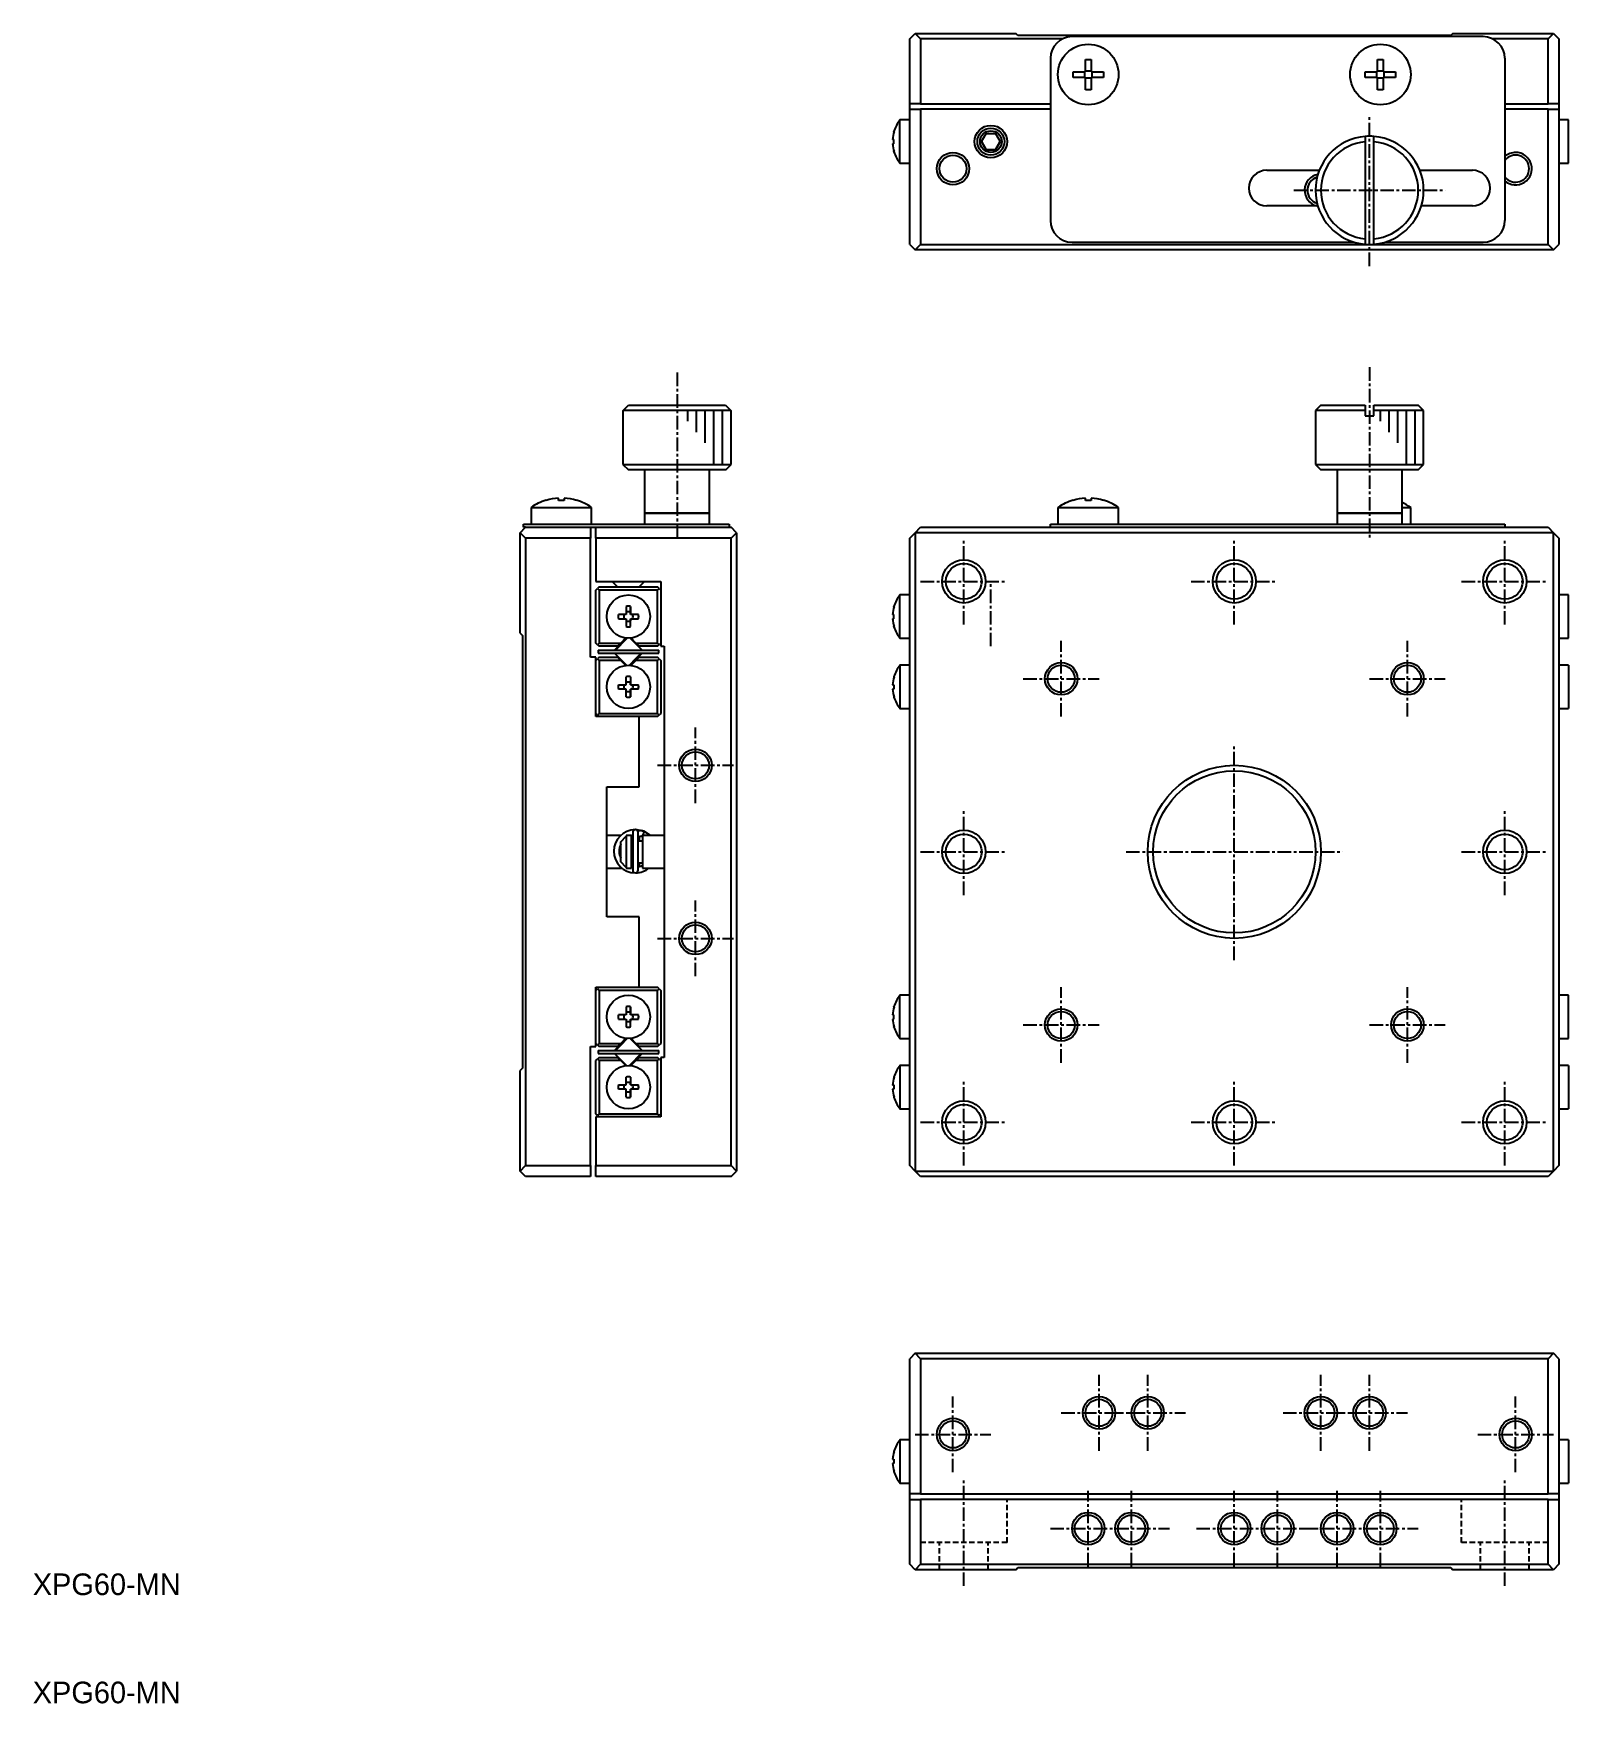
# Model space of a CAD drawing. Extents: x 10 to 267, y 10 to 164.
# Drawn here: x 10.1 to 151.9, y 10 to 164.4 of the extents above; entities that cross this region are included whole.
import ezdxf

# ---------------------------------------------------------------- set-up
doc = ezdxf.new("R2010")
doc.units = 0
doc.linetypes.add('CENTER', pattern=[2, 1.25, -0.25, 0.25, -0.25])
doc.linetypes.add('DASHED', pattern=[0.75, 0.5, -0.25])
doc.layers.get('0').update_dxf_attribs({"linetype": 'CONTINUOUS'})
doc.layers.add('CENTER', color=1, linetype='CENTER')
doc.styles.get("Standard").update_dxf_attribs({"font": 'FGP教科書体NT-M'})

msp = doc.modelspace()

# ---------------------------------------------------------------- linework, layer by layer
at = {"color": 7, "linetype": 'CONTINUOUS'}
for p, q in [((91.05, 163.85), (91.55, 164.35)), ((91.05, 157.85), (91.05, 163.85)), ((91.55, 164.35), (92.05, 163.85)), ((91.55, 164.35), (100.85, 164.35)), ((92.05, 163.85), (92.05, 157.85)), ((105.17, 163.85), (92.05, 163.85)), ((101.05, 164.15), (100.85, 164.35)), ((141.05, 164.15), (101.05, 164.15)), ((144.05, 164.05), (106.05, 164.05)), ((141.25, 164.35), (141.05, 164.15)), ((141.25, 164.35), (150.55, 164.35)), ((150.05, 163.85), (144.92, 163.85)), ((150.05, 163.85), (150.55, 164.35)), ((150.05, 157.85), (150.05, 163.85)), ((150.55, 164.35), (151.05, 163.85)), ((151.05, 163.85), (151.05, 157.85)), ((104.05, 162.05), (104.05, 147.05)), ((106.15, 160.81), (107.29, 160.81)), ((106.15, 160.29), (106.15, 160.81)), ((107.22, 160.29), (107.22, 160.81)), ((107.29, 161.95), (107.81, 161.95)), ((107.29, 160.81), (107.29, 161.95)), ((107.29, 160.88), (107.81, 160.88)), ((107.81, 161.95), (107.81, 160.81)), ((107.81, 160.81), (108.95, 160.81)), ((107.88, 160.81), (107.88, 160.29)), ((108.95, 160.81), (108.95, 160.29)), ((133.15, 160.81), (134.29, 160.81)), ((133.15, 160.29), (133.15, 160.81)), ((134.22, 160.29), (134.22, 160.81)), ((134.29, 161.95), (134.81, 161.95)), ((134.29, 160.81), (134.29, 161.95)), ((134.29, 160.88), (134.81, 160.88)), ((134.81, 161.95), (134.81, 160.81)), ((134.81, 160.81), (135.95, 160.81)), ((134.88, 160.81), (134.88, 160.29)), ((135.95, 160.81), (135.95, 160.29)), ((146.05, 162.05), (146.05, 147.05)), ((107.29, 160.29), (106.15, 160.29)), ((107.29, 159.15), (107.29, 160.29)), ((107.81, 160.22), (107.29, 160.22)), ((107.81, 159.15), (107.29, 159.15)), ((107.81, 160.29), (107.81, 159.15)), ((108.95, 160.29), (107.81, 160.29)), ((134.29, 160.29), (133.15, 160.29)), ((134.29, 159.15), (134.29, 160.29)), ((134.81, 160.22), (134.29, 160.22)), ((134.81, 159.15), (134.29, 159.15)), ((134.81, 160.29), (134.81, 159.15)), ((135.95, 160.29), (134.81, 160.29)), ((92.05, 157.85), (91.05, 157.85)), ((91.05, 157.35), (91.05, 157.85)), ((92.05, 157.85), (104.05, 157.85)), ((146.05, 157.85), (150.05, 157.85)), ((151.05, 157.85), (150.05, 157.85)), ((151.05, 157.85), (151.05, 157.35)), ((90.15, 152.35), (90.15, 156.35)), ((91.05, 156.35), (90.15, 156.35)), ((91.05, 144.85), (91.05, 157.35)), ((91.05, 157.35), (92.05, 157.35)), ((104.05, 157.35), (92.05, 157.35)), ((92.05, 157.35), (92.05, 144.85)), ((150.05, 157.35), (146.05, 157.35)), ((150.05, 144.85), (150.05, 157.35)), ((150.05, 157.35), (151.05, 157.35)), ((151.05, 157.35), (151.05, 144.85)), ((151.94, 156.35), (151.05, 156.35)), ((151.94, 152.35), (151.94, 156.35)), ((89.59, 154.55), (89.46, 154.55)), ((89.59, 155.28), (89.59, 155.3)), ((89.59, 154.15), (89.59, 154.55)), ((97.68, 154.35), (98.11, 155.1)), ((98.11, 155.1), (98.98, 155.1)), ((98.98, 155.1), (99.41, 154.35)), ((133.15, 154.84), (133.15, 154.33)), ((133.95, 154.33), (133.95, 154.84)), ((89.46, 154.15), (89.59, 154.15)), ((89.59, 153.4), (89.59, 153.42)), ((98.11, 153.6), (97.68, 154.35)), ((97.68, 154.35), (98.11, 153.6)), ((98.98, 153.6), (98.11, 153.6)), ((98.11, 153.6), (98.98, 153.6)), ((99.41, 154.35), (98.98, 153.6)), ((98.98, 153.6), (99.41, 154.35)), ((133.15, 154.33), (133.15, 145.37)), ((133.95, 145.37), (133.95, 154.33)), ((90.15, 152.35), (91.05, 152.35)), ((124.05, 151.7), (128.9, 151.7)), ((138.19, 151.7), (143.05, 151.7)), ((151.05, 152.35), (151.94, 152.35)), ((128.76, 148.4), (124.05, 148.4)), ((143.05, 148.4), (138.33, 148.4)), ((133.15, 145.37), (133.15, 144.87)), ((133.95, 144.87), (133.95, 145.37)), ((91.05, 144.85), (91.55, 144.35)), ((91.55, 144.35), (92.05, 144.85)), ((150.55, 144.35), (91.55, 144.35)), ((92.05, 144.85), (133.55, 144.85)), ((106.05, 145.05), (132.15, 145.05)), ((133.55, 144.85), (150.05, 144.85)), ((134.95, 145.05), (144.05, 145.05)), ((150.05, 144.85), (150.55, 144.35)), ((150.55, 144.35), (151.05, 144.85)), ((64.56, 129.5), (65.06, 130)), ((65.06, 130), (74.03, 130)), ((74.03, 130), (74.53, 129.5)), ((129.05, 130), (128.55, 129.5)), ((129.05, 130), (133.15, 130)), ((133.15, 130), (133.15, 129.5)), ((133.95, 130), (138.05, 130)), ((133.95, 129.5), (133.95, 130)), ((138.55, 129.5), (138.05, 130)), ((64.55, 129), (64.56, 129)), ((64.55, 129), (64.55, 124.5)), ((64.56, 129), (64.56, 129.5)), ((74.53, 129.5), (64.56, 129.5)), ((74.53, 129.5), (74.53, 129)), ((74.53, 129), (74.55, 129)), ((74.55, 124.5), (74.55, 129)), ((133.15, 129.5), (128.55, 129.5)), ((128.55, 129.5), (128.55, 124.5)), ((133.15, 129.5), (133.15, 129)), ((133.15, 129), (133.95, 129)), ((138.55, 129.5), (133.95, 129.5)), ((133.95, 129), (133.95, 129.5)), ((138.55, 124.5), (138.55, 129.5)), ((64.55, 124.5), (74.55, 124.5)), ((64.55, 124.5), (65.05, 124)), ((74.05, 124), (65.05, 124)), ((66.55, 124), (66.55, 120)), ((72.55, 120), (72.55, 124)), ((74.05, 124), (74.55, 124.5)), ((128.55, 124.5), (138.55, 124.5)), ((128.55, 124.5), (129.05, 124)), ((138.05, 124), (129.05, 124)), ((130.55, 124), (130.55, 120)), ((136.55, 120), (136.55, 124)), ((138.05, 124), (138.55, 124.5)), ((56.05, 120.54), (58.85, 120.54)), ((56.05, 120.54), (56.05, 119)), ((57.45, 121.19), (57.44, 121.2)), ((58.59, 121.19), (58.59, 121.39)), ((59.11, 121.19), (58.59, 121.19)), ((58.85, 120.54), (61.65, 120.54)), ((59.11, 121.39), (59.11, 121.19)), ((60.25, 121.2), (60.25, 121.19)), ((61.65, 119), (61.65, 120.54)), ((104.75, 120.54), (110.35, 120.54)), ((104.75, 120.54), (104.75, 119)), ((106.15, 121.19), (106.14, 121.2)), ((107.29, 121.19), (107.29, 121.39)), ((107.81, 121.19), (107.29, 121.19)), ((107.81, 121.39), (107.81, 121.19)), ((108.95, 121.2), (108.95, 121.19)), ((110.35, 119), (110.35, 120.54)), ((136.55, 120.54), (137.35, 120.54)), ((137.35, 119), (137.35, 120.54)), ((55.35, 118.7), (55.35, 119)), ((55.35, 119), (57.35, 119)), ((57.35, 119), (72.35, 119)), ((66.55, 120), (72.55, 120)), ((72.55, 120), (66.55, 120)), ((66.55, 120), (66.55, 119)), ((72.35, 119), (74.35, 119)), ((72.55, 119), (72.55, 120)), ((74.35, 119), (74.35, 118.7)), ((104.05, 118.7), (104.05, 119)), ((104.05, 119), (106.05, 119)), ((106.05, 119), (144.05, 119)), ((130.55, 120), (133.55, 120)), ((133.55, 120), (130.55, 120)), ((130.55, 120), (130.55, 119)), ((133.55, 120), (136.55, 120)), ((136.55, 120), (133.55, 120)), ((136.55, 119), (136.55, 120)), ((144.05, 119), (146.05, 119)), ((146.05, 119), (146.05, 118.7)), ((55.05, 118.2), (55.55, 118.7)), ((55.05, 108.9), (55.05, 118.2)), ((55.55, 117.7), (55.05, 118.2)), ((55.55, 118.7), (55.35, 118.7)), ((55.55, 118.7), (61.55, 118.7)), ((55.55, 117.7), (55.55, 59.7)), ((61.55, 117.7), (55.55, 117.7)), ((61.55, 118.7), (62.05, 118.7)), ((61.55, 118.7), (61.55, 117.7)), ((61.55, 106.7), (61.55, 117.7)), ((62.05, 118.7), (74.55, 118.7)), ((62.05, 117.7), (62.05, 118.7)), ((62.05, 117.7), (62.05, 113.7)), ((74.55, 117.7), (62.05, 117.7)), ((75.05, 118.2), (74.55, 118.7)), ((74.55, 117.7), (75.05, 118.2)), ((74.55, 59.7), (74.55, 117.7)), ((75.05, 118.2), (75.05, 59.2)), ((91.05, 117.7), (91.55, 118.2)), ((91.05, 112.45), (91.05, 117.7)), ((91.55, 118.2), (92.05, 118.7)), ((91.55, 118.2), (91.55, 59.2)), ((150.55, 118.2), (91.55, 118.2)), ((92.05, 118.7), (150.05, 118.7)), ((150.05, 118.7), (150.55, 118.2)), ((150.55, 59.2), (150.55, 118.2)), ((150.55, 118.2), (151.05, 117.7)), ((151.05, 117.7), (151.05, 112.45)), ((62.05, 113.7), (68.05, 113.7)), ((62.05, 112.9), (62.2, 113.05)), ((62.05, 108), (62.05, 112.9)), ((62.35, 113.2), (62.2, 113.05)), ((62.2, 113.05), (62.35, 112.9)), ((62.35, 113.2), (67.75, 113.2)), ((62.35, 112.9), (62.35, 108)), ((67.75, 112.9), (62.35, 112.9)), ((63.55, 113.7), (63.8, 113.45)), ((63.8, 113.45), (64.05, 113.2)), ((66.05, 113.2), (66.3, 113.45)), ((66.3, 113.45), (66.55, 113.7)), ((67.9, 113.05), (67.75, 113.2)), ((67.75, 112.9), (67.9, 113.05)), ((67.75, 108), (67.75, 112.9)), ((67.9, 113.05), (68.05, 112.9)), ((68.05, 113.7), (68.05, 107.7)), ((64.85, 111.38), (64.85, 110.65)), ((65.25, 110.65), (65.25, 111.38)), ((65.25, 111.38), (65.25, 110.84)), ((89.59, 111.38), (89.59, 111.4)), ((89.59, 111.38), (89.59, 111.4)), ((90.15, 108.45), (90.15, 112.45)), ((91.05, 112.45), (90.15, 112.45)), ((91.05, 59.7), (91.05, 112.45)), ((151.05, 112.45), (151.05, 59.7)), ((151.94, 112.45), (151.05, 112.45)), ((151.94, 108.45), (151.94, 112.45)), ((64.85, 110.65), (64.12, 110.65)), ((64.12, 110.25), (64.85, 110.25)), ((64.85, 110.25), (64.85, 109.52)), ((65.25, 110.84), (65.25, 110.65)), ((65.98, 110.65), (65.25, 110.65)), ((65.25, 109.52), (65.25, 110.25)), ((65.25, 110.25), (65.98, 110.25)), ((65.25, 110.25), (65.25, 110.06)), ((65.25, 109.52), (65.25, 110.06)), ((89.59, 110.65), (89.46, 110.65)), ((89.46, 110.25), (89.59, 110.25)), ((89.59, 110.25), (89.59, 110.65)), ((55.05, 108.9), (55.25, 108.7)), ((55.25, 108.7), (55.25, 68.7)), ((64.87, 108.44), (63.81, 107.38)), ((63.85, 107.35), (64.94, 108.44)), ((64.34, 108), (64.81, 108.47)), ((66.28, 107.38), (65.22, 108.44)), ((65.28, 108.47), (65.75, 108)), ((89.59, 109.5), (89.59, 109.52)), ((89.59, 109.5), (89.59, 109.52)), ((90.15, 108.45), (91.05, 108.45)), ((91.05, 105.95), (91.05, 108.45)), ((151.05, 108.45), (151.05, 105.95)), ((151.05, 108.45), (151.94, 108.45)), ((62.05, 106.7), (61.55, 106.7)), ((62.2, 107.85), (62.05, 108)), ((62.05, 101.2), (62.05, 106.7)), ((62.05, 106.4), (62.2, 106.55)), ((62.35, 108), (62.2, 107.85)), ((62.2, 107.85), (62.35, 107.7)), ((62.35, 106.7), (62.2, 106.55)), ((62.2, 106.55), (62.35, 106.4)), ((62.25, 107.35), (67.85, 107.35)), ((62.25, 107.35), (62.25, 107.05)), ((62.25, 107.05), (67.85, 107.05)), ((62.35, 108), (64.34, 108)), ((64.04, 107.7), (62.35, 107.7)), ((62.35, 106.7), (64.04, 106.7)), ((63.81, 107.02), (64.87, 105.96)), ((64.04, 107.7), (64.34, 108)), ((64.34, 106.4), (64.04, 106.7)), ((65.72, 106.53), (65.15, 105.96)), ((65.22, 105.96), (66.28, 107.02)), ((66.24, 107.05), (65.72, 106.53)), ((65.75, 108), (67.75, 108)), ((65.75, 108), (66.05, 107.7)), ((66.05, 106.7), (65.75, 106.4)), ((67.75, 107.7), (66.05, 107.7)), ((66.05, 106.7), (67.75, 106.7)), ((67.9, 107.85), (67.75, 108)), ((67.75, 107.7), (67.9, 107.85)), ((67.9, 106.55), (67.75, 106.7)), ((67.75, 106.4), (67.9, 106.55)), ((67.85, 107.05), (67.85, 107.35)), ((68.05, 108), (67.9, 107.85)), ((67.9, 106.55), (68.05, 106.4)), ((68.05, 107.7), (68.35, 107.7)), ((68.35, 107.7), (68.35, 69.7)), ((62.35, 106.4), (62.35, 101.5)), ((64.34, 106.4), (62.35, 106.4)), ((64.81, 105.94), (64.34, 106.4)), ((65.75, 106.4), (65.28, 105.94)), ((67.75, 106.4), (65.75, 106.4)), ((67.75, 101.5), (67.75, 106.4)), ((68.05, 106.4), (68.05, 101.5)), ((90.15, 105.95), (90.15, 101.95)), ((91.05, 105.95), (90.15, 105.95)), ((151.94, 105.95), (151.05, 105.95)), ((151.94, 105.95), (151.94, 101.95)), ((64.12, 104.15), (64.85, 104.15)), ((64.85, 103.75), (64.12, 103.75)), ((64.85, 104.15), (64.85, 104.88)), ((64.85, 103.02), (64.85, 103.75)), ((65.25, 104.88), (65.25, 104.15)), ((65.25, 104.88), (65.25, 104.34)), ((65.25, 104.15), (65.25, 104.34)), ((65.25, 104.15), (65.98, 104.15)), ((65.25, 103.75), (65.25, 103.02)), ((65.98, 103.75), (65.25, 103.75)), ((65.25, 103.56), (65.25, 103.75)), ((65.25, 103.02), (65.25, 103.56)), ((89.46, 104.15), (89.59, 104.15)), ((89.59, 103.75), (89.46, 103.75)), ((89.59, 104.9), (89.59, 104.88)), ((89.59, 104.9), (89.59, 104.88)), ((89.59, 104.15), (89.59, 103.75)), ((89.59, 103.02), (89.59, 103)), ((89.59, 103.02), (89.59, 103)), ((90.15, 101.95), (91.05, 101.95)), ((151.05, 101.95), (151.94, 101.95)), ((62.2, 101.35), (62.05, 101.5)), ((66.05, 101.2), (62.05, 101.2)), ((62.35, 101.5), (62.2, 101.35)), ((62.2, 101.35), (62.35, 101.2)), ((62.35, 101.5), (67.75, 101.5)), ((67.75, 101.2), (66.05, 101.2)), ((66.05, 94.7), (66.05, 101.2)), ((67.9, 101.35), (67.75, 101.5)), ((67.75, 101.2), (67.9, 101.35)), ((68.05, 101.5), (67.9, 101.35)), ((63.05, 94.7), (66.05, 94.7)), ((63.05, 82.7), (63.05, 94.7)), ((64.32, 90.2), (63.05, 90.2)), ((64.35, 89.62), (64.85, 90.15)), ((64.35, 87.78), (64.35, 89.62)), ((64.85, 90.2), (64.85, 90.15)), ((65.35, 90.2), (64.85, 90.2)), ((64.85, 90.15), (64.85, 87.26)), ((65.29, 90.2), (65.45, 90.24)), ((65.35, 87.2), (65.35, 90.2)), ((65.45, 89.7), (65.35, 89.7)), ((65.45, 89.7), (65.35, 89.7)), ((65.45, 90.51), (65.45, 87.01)), ((66.49, 90.59), (65.73, 90.76)), ((65.95, 90.61), (65.93, 90.61)), ((65.98, 90.63), (65.95, 90.61)), ((65.95, 87.01), (65.95, 90.51)), ((65.95, 89.95), (65.96, 89.97)), ((65.95, 89.94), (65.95, 89.95)), ((65.95, 89.93), (65.95, 89.94)), ((65.95, 89.92), (65.95, 89.93)), ((65.95, 89.91), (65.95, 89.92)), ((66.35, 89.7), (65.95, 89.7)), ((66.05, 89.7), (65.95, 89.7)), ((65.96, 89.99), (65.97, 90)), ((65.96, 89.98), (65.96, 89.99)), ((65.96, 89.97), (65.96, 89.98)), ((65.97, 90.01), (65.98, 90.02)), ((65.97, 90), (65.97, 90.01)), ((66.02, 90.63), (65.98, 90.63)), ((65.98, 90.03), (65.99, 90.04)), ((65.98, 90.02), (65.98, 90.03)), ((65.99, 90.04), (66, 90.05)), ((66, 90.06), (66.01, 90.07)), ((66, 90.05), (66, 90.06)), ((66.01, 90.07), (66.02, 90.08)), ((66.05, 90.64), (66.02, 90.63)), ((66.02, 90.08), (66.03, 90.09)), ((66.03, 90.09), (66.04, 90.1)), ((66.04, 90.1), (66.05, 90.11)), ((66.09, 90.65), (66.05, 90.64)), ((66.05, 90.11), (66.05, 89.7)), ((66.05, 90.11), (66.06, 90.11)), ((66.06, 90.11), (66.07, 90.12)), ((66.07, 90.12), (66.08, 90.13)), ((66.08, 90.13), (66.09, 90.13)), ((66.13, 90.65), (66.09, 90.65)), ((66.09, 90.13), (66.1, 90.14)), ((66.1, 90.14), (66.11, 90.14)), ((66.11, 90.14), (66.12, 90.15)), ((66.12, 90.15), (66.14, 90.15)), ((66.16, 90.66), (66.13, 90.65)), ((66.14, 90.15), (66.15, 90.15)), ((66.15, 90.15), (66.16, 90.15)), ((66.2, 90.66), (66.16, 90.66)), ((66.16, 90.15), (66.17, 90.16)), ((66.17, 90.16), (66.19, 90.16)), ((66.19, 90.16), (66.2, 90.16)), ((66.24, 90.66), (66.2, 90.66)), ((66.2, 90.16), (66.21, 90.16)), ((66.21, 90.16), (66.22, 90.15)), ((66.22, 90.15), (66.24, 90.15)), ((66.27, 90.65), (66.24, 90.66)), ((66.24, 90.15), (66.25, 90.15)), ((66.25, 90.15), (66.26, 90.15)), ((66.26, 90.15), (66.27, 90.14)), ((66.31, 90.65), (66.27, 90.65)), ((66.27, 90.14), (66.28, 90.14)), ((66.28, 90.14), (66.29, 90.14)), ((66.29, 90.14), (66.35, 90.11)), ((66.3, 90.14), (66.29, 90.14)), ((66.29, 90.14), (66.29, 90.14)), ((66.35, 90.2), (66.3, 90.13)), ((66.31, 90.15), (66.3, 90.14)), ((66.3, 90.14), (66.3, 90.14)), ((66.35, 90.64), (66.31, 90.65)), ((66.32, 90.16), (66.31, 90.15)), ((66.31, 90.15), (66.31, 90.15)), ((66.33, 90.18), (66.32, 90.17)), ((66.32, 90.17), (66.32, 90.16)), ((66.34, 90.19), (66.33, 90.18)), ((66.35, 90.22), (66.34, 90.2)), ((66.34, 90.2), (66.34, 90.19)), ((66.38, 90.63), (66.35, 90.64)), ((66.5, 90.59), (66.35, 90.2)), ((66.36, 90.23), (66.35, 90.22)), ((66.35, 90.2), (66.35, 87.2)), ((68.35, 90.2), (66.35, 90.2)), ((66.37, 90.25), (66.36, 90.23)), ((66.38, 90.28), (66.37, 90.26)), ((66.37, 90.26), (66.37, 90.25)), ((66.42, 90.62), (66.38, 90.63)), ((66.39, 90.29), (66.38, 90.28)), ((66.4, 90.31), (66.39, 90.29)), ((66.41, 90.33), (66.4, 90.31)), ((66.42, 90.37), (66.41, 90.35)), ((66.41, 90.35), (66.41, 90.33)), ((66.45, 90.61), (66.42, 90.62)), ((66.43, 90.38), (66.42, 90.37)), ((66.44, 90.4), (66.43, 90.38)), ((66.45, 90.44), (66.44, 90.42)), ((66.44, 90.42), (66.44, 90.4)), ((66.49, 90.6), (66.45, 90.61)), ((66.46, 90.45), (66.45, 90.44)), ((66.47, 90.49), (66.46, 90.47)), ((66.46, 90.47), (66.46, 90.45)), ((66.48, 90.52), (66.47, 90.5)), ((66.47, 90.5), (66.47, 90.49)), ((66.48, 90.6), (66.49, 90.6)), ((66.49, 90.55), (66.48, 90.54)), ((66.48, 90.54), (66.48, 90.53)), ((66.48, 90.53), (66.48, 90.52)), ((67.08, 90.2), (66.49, 90.6)), ((66.49, 90.6), (66.49, 90.59)), ((66.57, 90.56), (66.49, 90.59)), ((66.49, 90.59), (66.49, 90.59)), ((66.49, 90.59), (66.49, 90.59)), ((66.49, 90.59), (66.49, 90.58)), ((66.49, 90.58), (66.49, 90.57)), ((66.49, 90.57), (66.49, 90.56)), ((66.49, 90.56), (66.49, 90.55)), ((63.05, 87.2), (64.45, 87.2)), ((64.85, 87.26), (64.35, 87.78)), ((64.85, 87.26), (64.85, 87.2)), ((64.85, 87.2), (65.35, 87.2)), ((65.35, 87.7), (65.45, 87.7)), ((65.35, 87.7), (65.45, 87.7)), ((65.45, 87.28), (65.35, 87.3)), ((65.95, 87.7), (66.35, 87.7)), ((65.95, 87.7), (66.05, 87.7)), ((65.95, 87.59), (65.95, 87.61)), ((65.95, 87.61), (65.95, 87.61)), ((65.95, 87.58), (65.95, 87.59)), ((65.95, 87.57), (65.95, 87.58)), ((65.95, 87.56), (65.95, 87.57)), ((65.96, 87.54), (65.95, 87.56)), ((66.35, 87.4), (65.95, 87.28)), ((65.96, 87.53), (65.96, 87.54)), ((65.96, 87.52), (65.96, 87.53)), ((65.97, 87.51), (65.96, 87.52)), ((65.97, 87.5), (65.97, 87.51)), ((65.98, 87.49), (65.97, 87.5)), ((65.99, 87.48), (65.98, 87.49)), ((65.99, 87.47), (65.99, 87.48)), ((66, 87.46), (65.99, 87.47)), ((66.01, 87.45), (66, 87.46)), ((66.02, 87.44), (66.01, 87.45)), ((66.02, 87.43), (66.02, 87.44)), ((66.03, 87.42), (66.02, 87.43)), ((66.04, 87.41), (66.03, 87.42)), ((66.05, 87.41), (66.04, 87.41)), ((66.05, 87.7), (66.05, 87.41)), ((66.06, 87.4), (66.05, 87.41)), ((66.07, 87.39), (66.06, 87.4)), ((66.08, 87.39), (66.07, 87.39)), ((66.1, 87.38), (66.08, 87.39)), ((66.11, 87.38), (66.1, 87.38)), ((66.12, 87.37), (66.11, 87.38)), ((66.13, 87.37), (66.12, 87.37)), ((66.14, 87.37), (66.13, 87.37)), ((66.16, 87.36), (66.14, 87.37)), ((66.17, 87.36), (66.16, 87.36)), ((66.18, 87.36), (66.17, 87.36)), ((66.19, 87.36), (66.18, 87.36)), ((66.2, 87.36), (66.19, 87.36)), ((66.22, 87.36), (66.2, 87.36)), ((66.23, 87.36), (66.22, 87.36)), ((66.24, 87.36), (66.23, 87.36)), ((66.25, 87.37), (66.24, 87.36)), ((66.27, 87.37), (66.25, 87.37)), ((66.28, 87.37), (66.27, 87.37)), ((66.29, 87.38), (66.28, 87.37)), ((66.29, 87.38), (66.29, 87.38)), ((66.35, 87.2), (68.35, 87.2)), ((66.42, 86.9), (66.42, 86.9)), ((66.42, 86.9), (66.43, 86.9)), ((66.43, 86.9), (66.43, 86.9)), ((66.43, 86.9), (66.43, 86.9)), ((66.43, 86.9), (66.43, 86.9)), ((66.43, 86.9), (66.43, 86.9)), ((66.43, 86.9), (66.43, 86.9)), ((66.43, 86.9), (66.44, 86.9)), ((66.44, 86.9), (66.49, 86.92)), ((66.44, 86.9), (66.44, 86.9)), ((66.49, 86.92), (66.48, 86.92)), ((66.48, 86.92), (66.48, 86.92)), ((66.48, 86.92), (66.48, 86.92)), ((66.05, 82.7), (63.05, 82.7)), ((66.05, 76.2), (66.05, 82.7)), ((62.05, 76.2), (66.05, 76.2)), ((62.05, 70.7), (62.05, 76.2)), ((62.05, 75.9), (62.2, 76.05)), ((62.35, 76.2), (62.2, 76.05)), ((62.2, 76.05), (62.35, 75.9)), ((62.35, 75.9), (62.35, 71)), ((67.75, 75.9), (62.35, 75.9)), ((66.05, 76.2), (67.75, 76.2)), ((67.9, 76.05), (67.75, 76.2)), ((67.75, 75.9), (67.9, 76.05)), ((67.75, 71), (67.75, 75.9)), ((67.9, 76.05), (68.05, 75.9)), ((68.05, 75.9), (68.05, 71)), ((64.85, 74.38), (64.85, 73.65)), ((65.25, 73.65), (65.25, 74.38)), ((65.25, 74.38), (65.25, 73.84)), ((89.59, 74.38), (89.59, 74.4)), ((89.59, 74.38), (89.59, 74.4)), ((90.15, 71.45), (90.15, 75.45)), ((91.05, 75.45), (90.15, 75.45)), ((151.94, 75.45), (151.05, 75.45)), ((151.94, 71.45), (151.94, 75.45)), ((64.85, 73.65), (64.12, 73.65)), ((64.12, 73.25), (64.85, 73.25)), ((64.85, 73.25), (64.85, 72.52)), ((65.25, 73.84), (65.25, 73.65)), ((65.98, 73.65), (65.25, 73.65)), ((65.25, 72.52), (65.25, 73.25)), ((65.25, 73.25), (65.98, 73.25)), ((65.25, 73.25), (65.25, 73.06)), ((65.25, 72.52), (65.25, 73.06)), ((89.59, 73.65), (89.46, 73.65)), ((89.46, 73.25), (89.59, 73.25)), ((89.59, 73.25), (89.59, 73.65)), ((64.87, 71.44), (63.81, 70.38)), ((64.34, 71), (64.81, 71.47)), ((64.37, 70.87), (64.94, 71.44)), ((66.28, 70.38), (65.22, 71.44)), ((65.28, 71.47), (65.75, 71)), ((89.59, 72.5), (89.59, 72.52)), ((89.59, 72.5), (89.59, 72.52)), ((90.15, 71.45), (91.05, 71.45)), ((151.05, 71.45), (151.94, 71.45)), ((61.55, 70.7), (62.05, 70.7)), ((61.55, 59.7), (61.55, 70.7)), ((62.2, 70.85), (62.05, 71)), ((62.05, 69.4), (62.2, 69.55)), ((62.35, 71), (62.2, 70.85)), ((62.2, 70.85), (62.35, 70.7)), ((62.35, 69.7), (62.2, 69.55)), ((62.2, 69.55), (62.35, 69.4)), ((62.25, 70.35), (67.85, 70.35)), ((62.25, 70.35), (62.25, 70.05)), ((62.25, 70.05), (67.85, 70.05)), ((62.35, 71), (64.34, 71)), ((64.04, 70.7), (62.35, 70.7)), ((62.35, 69.7), (64.04, 69.7)), ((63.81, 70.02), (64.87, 68.96)), ((63.85, 70.35), (64.37, 70.87)), ((64.04, 70.7), (64.34, 71)), ((64.34, 69.4), (64.04, 69.7)), ((66.24, 70.05), (65.15, 68.96)), ((65.22, 68.96), (66.28, 70.02)), ((65.75, 71), (67.75, 71)), ((65.75, 71), (66.05, 70.7)), ((66.05, 69.7), (65.75, 69.4)), ((67.75, 70.7), (66.05, 70.7)), ((66.05, 69.7), (67.75, 69.7)), ((67.9, 70.85), (67.75, 71)), ((67.75, 70.7), (67.9, 70.85)), ((67.9, 69.55), (67.75, 69.7)), ((67.75, 69.4), (67.9, 69.55)), ((67.85, 70.05), (67.85, 70.35)), ((68.05, 71), (67.9, 70.85)), ((67.9, 69.55), (68.05, 69.4)), ((68.05, 69.7), (68.05, 64.2)), ((68.35, 69.7), (68.05, 69.7)), ((55.25, 68.7), (55.05, 68.5)), ((55.05, 59.2), (55.05, 68.5)), ((62.05, 64.5), (62.05, 69.4)), ((62.35, 69.4), (62.35, 64.5)), ((64.34, 69.4), (62.35, 69.4)), ((64.81, 68.94), (64.34, 69.4)), ((65.75, 69.4), (65.28, 68.94)), ((67.75, 69.4), (65.75, 69.4)), ((67.75, 64.5), (67.75, 69.4)), ((90.15, 68.95), (90.15, 64.95)), ((91.05, 68.95), (90.15, 68.95)), ((151.94, 68.95), (151.05, 68.95)), ((151.94, 68.95), (151.94, 64.95)), ((64.12, 67.15), (64.85, 67.15)), ((64.85, 66.75), (64.12, 66.75)), ((64.85, 67.15), (64.85, 67.88)), ((64.85, 66.02), (64.85, 66.75)), ((65.25, 67.88), (65.25, 67.15)), ((65.25, 67.88), (65.25, 67.34)), ((65.25, 67.15), (65.25, 67.34)), ((65.25, 67.15), (65.98, 67.15)), ((65.25, 66.75), (65.25, 66.02)), ((65.98, 66.75), (65.25, 66.75)), ((65.25, 66.56), (65.25, 66.75)), ((65.25, 66.02), (65.25, 66.56)), ((89.46, 67.15), (89.59, 67.15)), ((89.59, 66.75), (89.46, 66.75)), ((89.59, 67.9), (89.59, 67.88)), ((89.59, 67.9), (89.59, 67.88)), ((89.59, 67.15), (89.59, 66.75)), ((89.59, 66.02), (89.59, 66)), ((89.59, 66.02), (89.59, 66)), ((90.15, 64.95), (91.05, 64.95)), ((151.05, 64.95), (151.94, 64.95)), ((62.2, 64.35), (62.05, 64.5)), ((68.05, 64.2), (62.05, 64.2)), ((62.05, 64.2), (62.05, 59.7)), ((62.35, 64.5), (62.2, 64.35)), ((62.2, 64.35), (62.35, 64.2)), ((62.35, 64.5), (67.75, 64.5)), ((67.9, 64.35), (67.75, 64.5)), ((67.75, 64.2), (67.9, 64.35)), ((68.05, 64.5), (67.9, 64.35)), ((55.05, 59.2), (55.55, 59.7)), ((55.55, 58.7), (55.05, 59.2)), ((55.55, 59.7), (61.55, 59.7)), ((61.55, 58.7), (55.55, 58.7)), ((61.55, 59.7), (61.55, 58.7)), ((62.05, 59.7), (74.55, 59.7)), ((62.05, 58.7), (62.05, 59.7)), ((74.55, 58.7), (62.05, 58.7)), ((75.05, 59.2), (74.55, 59.7)), ((74.55, 58.7), (75.05, 59.2)), ((91.55, 59.2), (91.05, 59.7)), ((91.55, 59.2), (150.55, 59.2)), ((92.05, 58.7), (91.55, 59.2)), ((150.05, 58.7), (92.05, 58.7)), ((150.55, 59.2), (150.05, 58.7)), ((151.05, 59.7), (150.55, 59.2)), ((91.55, 42.35), (91.05, 41.85)), ((91.05, 29.35), (91.05, 41.85)), ((92.05, 41.85), (91.55, 42.35)), ((91.55, 42.35), (150.55, 42.35)), ((92.05, 41.85), (92.05, 29.35)), ((150.05, 41.85), (92.05, 41.85)), ((150.55, 42.35), (150.05, 41.85)), ((150.05, 29.35), (150.05, 41.85)), ((151.05, 41.85), (150.55, 42.35)), ((151.05, 41.85), (151.05, 29.35)), ((90.15, 34.35), (90.15, 30.35)), ((91.05, 34.35), (90.15, 34.35)), ((151.94, 34.35), (151.05, 34.35)), ((151.94, 34.35), (151.94, 30.35)), ((89.46, 32.55), (89.59, 32.55)), ((89.59, 33.3), (89.59, 33.28)), ((89.59, 32.55), (89.59, 32.15)), ((89.59, 32.15), (89.46, 32.15)), ((89.59, 31.42), (89.59, 31.4)), ((90.15, 30.35), (91.05, 30.35)), ((91.05, 28.85), (91.05, 29.35)), ((92.05, 29.35), (91.05, 29.35)), ((92.05, 29.35), (150.05, 29.35)), ((151.05, 29.35), (150.05, 29.35)), ((151.05, 30.35), (151.94, 30.35)), ((151.05, 29.35), (151.05, 28.85)), ((91.05, 22.85), (91.05, 28.85)), ((91.05, 28.85), (92.05, 28.85)), ((92.05, 28.85), (92.05, 22.85)), ((150.05, 28.85), (92.05, 28.85)), ((150.05, 22.85), (150.05, 28.85)), ((150.05, 28.85), (151.05, 28.85)), ((151.05, 28.85), (151.05, 22.85)), ((91.55, 22.35), (91.05, 22.85)), ((92.05, 22.85), (91.55, 22.35)), ((100.85, 22.35), (91.55, 22.35)), ((92.05, 22.85), (150.05, 22.85)), ((100.85, 22.35), (101.05, 22.55)), ((101.05, 22.55), (141.05, 22.55)), ((141.05, 22.55), (141.25, 22.35)), ((150.55, 22.35), (141.25, 22.35)), ((150.55, 22.35), (150.05, 22.85)), ((151.05, 22.85), (150.55, 22.35))]:
    msp.add_line(p, q, dxfattribs=at)
at = {"color": 3, "linetype": 'CONTINUOUS'}
for p, q in [((70.55, 128.5), (70.55, 129.5)), ((71.35, 127.5), (71.35, 129.5)), ((72.15, 126.5), (72.15, 129.5)), ((72.95, 124.5), (72.95, 129.5)), ((73.75, 124.5), (73.75, 129.5)), ((134.55, 128.5), (134.55, 129.5)), ((135.35, 127.5), (135.35, 129.5)), ((136.15, 126.5), (136.15, 129.5)), ((136.95, 124.5), (136.95, 129.5)), ((137.75, 124.5), (137.75, 129.5))]:
    msp.add_line(p, q, dxfattribs=at)
at = {"color": 3, "linetype": 'DASHED'}
for p, q in [((100.05, 24.85), (100.05, 28.85)), ((142.05, 24.85), (142.05, 28.85)), ((100.05, 24.85), (92.05, 24.85)), ((93.8, 22.35), (93.8, 24.85)), ((98.3, 22.35), (98.3, 24.85)), ((150.05, 24.85), (142.05, 24.85)), ((143.8, 22.35), (143.8, 24.85)), ((148.3, 22.35), (148.3, 24.85))]:
    msp.add_line(p, q, dxfattribs=at)
at = {"color": 7, "linetype": 'CONTINUOUS'}
for centre, radius in [((107.55, 160.55), 2.8), ((134.55, 160.55), 2.8), ((98.55, 154.35), 1.25), ((98.55, 154.35), 1), ((95.05, 151.85), 1.25), ((96.05, 113.7), 1.65), ((121.05, 113.7), 1.65), ((146.05, 113.7), 1.65), ((65.05, 110.45), 2), ((65.05, 103.95), 2), ((105.05, 104.7), 1.25), ((137.05, 104.7), 1.25), ((71.25, 96.7), 1.25), ((121.05, 88.7), 7.5), ((96.05, 88.7), 1.65), ((146.05, 88.7), 1.65), ((71.25, 80.7), 1.25), ((65.05, 73.45), 2), ((105.05, 72.7), 1.25), ((137.05, 72.7), 1.25), ((65.05, 66.95), 2), ((96.05, 63.7), 1.65), ((121.05, 63.7), 1.65), ((146.05, 63.7), 1.65), ((108.55, 36.85), 1.25), ((113.05, 36.85), 1.25), ((129.05, 36.85), 1.25), ((133.55, 36.85), 1.25), ((95.05, 34.85), 1.25), ((147.05, 34.85), 1.25), ((107.55, 26.15), 1.25), ((111.55, 26.15), 1.25), ((121.05, 26.15), 1.25), ((125.05, 26.15), 1.25), ((130.55, 26.15), 1.25), ((134.55, 26.15), 1.25)]:
    msp.add_circle(centre, radius, dxfattribs=at)
at = {"color": 3, "linetype": 'CONTINUOUS'}
for centre, radius in [((98.55, 154.35), 1.5), ((95.05, 151.85), 1.5), ((96.05, 113.7), 2), ((121.05, 113.7), 2), ((146.05, 113.7), 2), ((105.05, 104.7), 1.5), ((137.05, 104.7), 1.5), ((71.25, 96.7), 1.5), ((121.05, 88.7), 8), ((96.05, 88.7), 2), ((146.05, 88.7), 2), ((71.25, 80.7), 1.5), ((105.05, 72.7), 1.5), ((137.05, 72.7), 1.5), ((96.05, 63.7), 2), ((121.05, 63.7), 2), ((146.05, 63.7), 2), ((108.55, 36.85), 1.5), ((113.05, 36.85), 1.5), ((129.05, 36.85), 1.5), ((133.55, 36.85), 1.5), ((95.05, 34.85), 1.5), ((147.05, 34.85), 1.5), ((107.55, 26.15), 1.5), ((111.55, 26.15), 1.5), ((121.05, 26.15), 1.5), ((125.05, 26.15), 1.5), ((130.55, 26.15), 1.5), ((134.55, 26.15), 1.5)]:
    msp.add_circle(centre, radius, dxfattribs=at)
at = {"color": 7, "linetype": 'CONTINUOUS'}
for centre, radius, start, end in [((106.05, 162.05), 2, 90, 180), ((144.05, 162.05), 2, 0, 90), ((92.65, 154.35), 3.2, 141.3178, 162.73), ((92.65, 154.35), 3.19, 163.0947, 176.4096), ((133.55, 149.85), 5, 94.5886, 265.4114), ((133.55, 149.85), 5, 85.4114, 94.5886), ((133.55, 149.85), 5, 274.5886, 85.4114), ((92.65, 154.35), 3.19, 183.5904, 196.9053), ((92.65, 154.35), 3.2, 197.27, 218.6822), ((133.55, 149.85), 4.5, 95.0997, 264.9003), ((133.55, 149.85), 4.5, 275.0997, 84.9003), ((147.05, 151.85), 1.25, 216.8699, 143.1301), ((124.05, 150.05), 1.65, 90, 270), ((143.05, 150.05), 1.65, 270, 90), ((129.05, 149.85), 1.25, 106.4593, 180), ((129.05, 149.85), 1.25, 180, 253.5407), ((106.05, 147.05), 2, 180, 270), ((144.05, 147.05), 2, 270, 0), ((133.55, 149.85), 5, 265.4114, 274.5886), ((58.85, 116.4), 5, 106.2858, 124.0558), ((58.85, 116.4), 4.99, 92.9848, 106.2726), ((58.85, 116.4), 4.99, 73.7274, 87.0152), ((58.85, 116.4), 5, 55.9442, 73.7142), ((107.55, 116.4), 5, 106.2858, 124.0558), ((107.55, 116.4), 4.99, 92.9848, 106.2726), ((107.55, 116.4), 4.99, 73.7274, 87.0152), ((107.55, 116.4), 5, 55.9442, 73.7142), ((134.55, 116.4), 5, 55.9442, 66.4218), ((65.05, 110.45), 0.95, 77.8468, 102.1532), ((92.65, 110.45), 3.19, 163.0947, 176.4096), ((92.65, 110.45), 3.2, 141.3178, 162.73), ((65.05, 110.45), 0.95, 167.8468, 192.1532), ((65.05, 110.45), 0.435, 152.6335, 207.3665), ((65.05, 110.45), 0.435, 62.6335, 117.3665), ((65.05, 110.45), 0.435, 242.6335, 297.3665), ((65.05, 110.45), 0.435, 332.6335, 27.3665), ((65.05, 110.45), 0.95, 347.8468, 12.1532), ((92.65, 110.45), 3.19, 183.5904, 196.9053), ((65.05, 110.45), 0.95, 257.8468, 282.1532), ((65.01, 108.3), 0.2, 126.858, 135), ((65.08, 108.3), 0.2, 128.7388, 135), ((65.08, 108.3), 0.2, 45, 53.142), ((92.65, 110.45), 3.2, 197.27, 218.6822), ((63.95, 107.24), 0.2, 135, 145.0247), ((63.95, 107.17), 0.2, 214.9753, 225), ((66.14, 107.24), 0.2, 34.9753, 45), ((66.14, 107.17), 0.2, 315, 325.0247), ((65.01, 106.11), 0.2, 225, 233.142), ((65.01, 106.11), 0.2, 308.7388, 315), ((65.08, 106.11), 0.2, 306.858, 315), ((92.65, 103.95), 3.2, 141.3178, 162.73), ((65.05, 103.95), 0.95, 167.8468, 192.1532), ((65.05, 103.95), 0.435, 152.6335, 207.3665), ((65.05, 103.95), 0.95, 77.8468, 102.1532), ((65.05, 103.95), 0.435, 62.6335, 117.3665), ((65.05, 103.95), 0.435, 242.6335, 297.3665), ((65.05, 103.95), 0.435, 332.6335, 27.3665), ((65.05, 103.95), 0.95, 347.8468, 12.1532), ((92.65, 103.95), 3.19, 163.0947, 176.4096), ((92.65, 103.95), 3.19, 183.5904, 196.9053), ((65.05, 103.95), 0.95, 257.8468, 282.1532), ((92.65, 103.95), 3.2, 197.27, 218.6822), ((65.7, 88.76), 2, 90.8493, 269.2017), ((65.7, 90.51), 0.25, 0, 180), ((65.7, 88.76), 1.5, 154.3105, 205.6948), ((65.7, 87.01), 0.25, 180, 0), ((65.7, 88.76), 2, 270.943, 308.7585), ((65.05, 73.45), 0.95, 77.8468, 102.1532), ((92.65, 73.45), 3.19, 163.0947, 176.4096), ((92.65, 73.45), 3.2, 141.3178, 162.73), ((65.05, 73.45), 0.95, 167.8468, 192.1532), ((65.05, 73.45), 0.435, 152.6335, 207.3665), ((65.05, 73.45), 0.435, 62.6335, 117.3665), ((65.05, 73.45), 0.435, 242.6335, 297.3665), ((65.05, 73.45), 0.435, 332.6335, 27.3665), ((65.05, 73.45), 0.95, 347.8468, 12.1532), ((92.65, 73.45), 3.19, 183.5904, 196.9053), ((65.05, 73.45), 0.95, 257.8468, 282.1532), ((65.01, 71.3), 0.2, 126.858, 135), ((65.08, 71.3), 0.2, 128.7388, 135), ((65.08, 71.3), 0.2, 45, 53.142), ((92.65, 73.45), 3.2, 197.27, 218.6822), ((63.95, 70.24), 0.2, 135, 145.0247), ((63.95, 70.17), 0.2, 214.9753, 225), ((66.14, 70.24), 0.2, 34.9753, 45), ((66.14, 70.17), 0.2, 315, 325.0247), ((65.01, 69.11), 0.2, 225, 233.142), ((65.01, 69.11), 0.2, 308.7388, 315), ((65.08, 69.11), 0.2, 306.858, 315), ((92.65, 66.95), 3.2, 141.3178, 162.73), ((65.05, 66.95), 0.95, 167.8468, 192.1532), ((65.05, 66.95), 0.435, 152.6335, 207.3665), ((65.05, 66.95), 0.95, 77.8468, 102.1532), ((65.05, 66.95), 0.435, 62.6335, 117.3665), ((65.05, 66.95), 0.435, 242.6335, 297.3665), ((65.05, 66.95), 0.435, 332.6335, 27.3665), ((65.05, 66.95), 0.95, 347.8468, 12.1532), ((92.65, 66.95), 3.19, 163.0947, 176.4096), ((92.65, 66.95), 3.19, 183.5904, 196.9053), ((65.05, 66.95), 0.95, 257.8468, 282.1532), ((92.65, 66.95), 3.2, 197.27, 218.6822), ((92.65, 32.35), 3.2, 141.3178, 162.73), ((92.65, 32.35), 3.19, 163.0947, 176.4096), ((92.65, 32.35), 3.19, 183.5904, 196.9053), ((92.65, 32.35), 3.2, 197.27, 218.6822)]:
    msp.add_arc(centre, radius, start, end, dxfattribs=at)
at = {"color": 3, "linetype": 'CONTINUOUS'}
for centre, start, end in [((147.05, 151.85), 90, 131.8103), ((147.05, 151.85), 228.1897, 90), ((129.05, 149.85), 100.6719, 255.1649)]:
    msp.add_arc(centre, 1.5, start, end, dxfattribs=at)
at = {"layer": 'CENTER', "color": 1, "linetype": 'CENTER'}
for p, q in [((133.55, 142.85), (133.55, 156.85)), ((126.55, 149.85), (140.55, 149.85)), ((69.55, 133), (69.55, 117.5)), ((133.55, 133.5), (133.55, 117.5)), ((96.05, 109.7), (96.05, 117.7)), ((121.05, 109.7), (121.05, 117.7)), ((146.05, 109.7), (146.05, 117.7)), ((92.05, 113.7), (100.05, 113.7)), ((98.55, 107.7), (98.55, 113.7)), ((117.05, 113.7), (125.05, 113.7)), ((142.05, 113.7), (150.05, 113.7)), ((105.05, 101.2), (105.05, 108.2)), ((137.05, 101.2), (137.05, 108.2)), ((101.55, 104.7), (108.55, 104.7)), ((133.55, 104.7), (140.55, 104.7)), ((71.25, 93.2), (71.25, 100.2)), ((121.05, 78.7), (121.05, 98.7)), ((67.75, 96.7), (74.75, 96.7)), ((96.05, 84.7), (96.05, 92.7)), ((146.05, 84.7), (146.05, 92.7)), ((92.05, 88.7), (100.05, 88.7)), ((111.05, 88.7), (131.05, 88.7)), ((142.05, 88.7), (150.05, 88.7)), ((71.25, 77.2), (71.25, 84.2)), ((67.75, 80.7), (74.75, 80.7)), ((105.05, 69.2), (105.05, 76.2)), ((137.05, 69.2), (137.05, 76.2)), ((101.55, 72.7), (108.55, 72.7)), ((133.55, 72.7), (140.55, 72.7)), ((96.05, 59.7), (96.05, 67.7)), ((121.05, 59.7), (121.05, 67.7)), ((146.05, 59.7), (146.05, 67.7)), ((92.05, 63.7), (100.05, 63.7)), ((117.05, 63.7), (125.05, 63.7)), ((142.05, 63.7), (150.05, 63.7)), ((108.55, 33.35), (108.55, 40.35)), ((113.05, 33.35), (113.05, 40.35)), ((129.05, 33.35), (129.05, 40.35)), ((133.55, 33.35), (133.55, 40.35)), ((95.05, 31.35), (95.05, 38.35)), ((147.05, 31.35), (147.05, 38.35)), ((105.05, 36.85), (112.05, 36.85)), ((109.55, 36.85), (116.55, 36.85)), ((125.55, 36.85), (132.55, 36.85)), ((130.05, 36.85), (137.05, 36.85)), ((91.55, 34.85), (98.55, 34.85)), ((143.55, 34.85), (150.55, 34.85)), ((96.05, 20.85), (96.05, 30.85)), ((107.55, 22.65), (107.55, 29.65)), ((111.55, 22.65), (111.55, 29.65)), ((121.05, 22.65), (121.05, 29.65)), ((125.05, 22.65), (125.05, 29.65)), ((130.55, 22.65), (130.55, 29.65)), ((134.55, 22.65), (134.55, 29.65)), ((146.05, 20.85), (146.05, 30.85)), ((104.05, 26.15), (111.05, 26.15)), ((108.05, 26.15), (115.05, 26.15)), ((117.55, 26.15), (124.55, 26.15)), ((121.55, 26.15), (128.55, 26.15)), ((127.05, 26.15), (134.05, 26.15)), ((131.05, 26.15), (138.05, 26.15))]:
    msp.add_line(p, q, dxfattribs=at)

# ---------------------------------------------------------------- texts
at = {"color": 7, "linetype": 'CONTINUOUS'}
for p in [(10, 20), (10, 10)]:
    msp.add_text('XPG60-MN', height=2, dxfattribs=at).set_placement(p)

doc.saveas('drawing.dxf')
